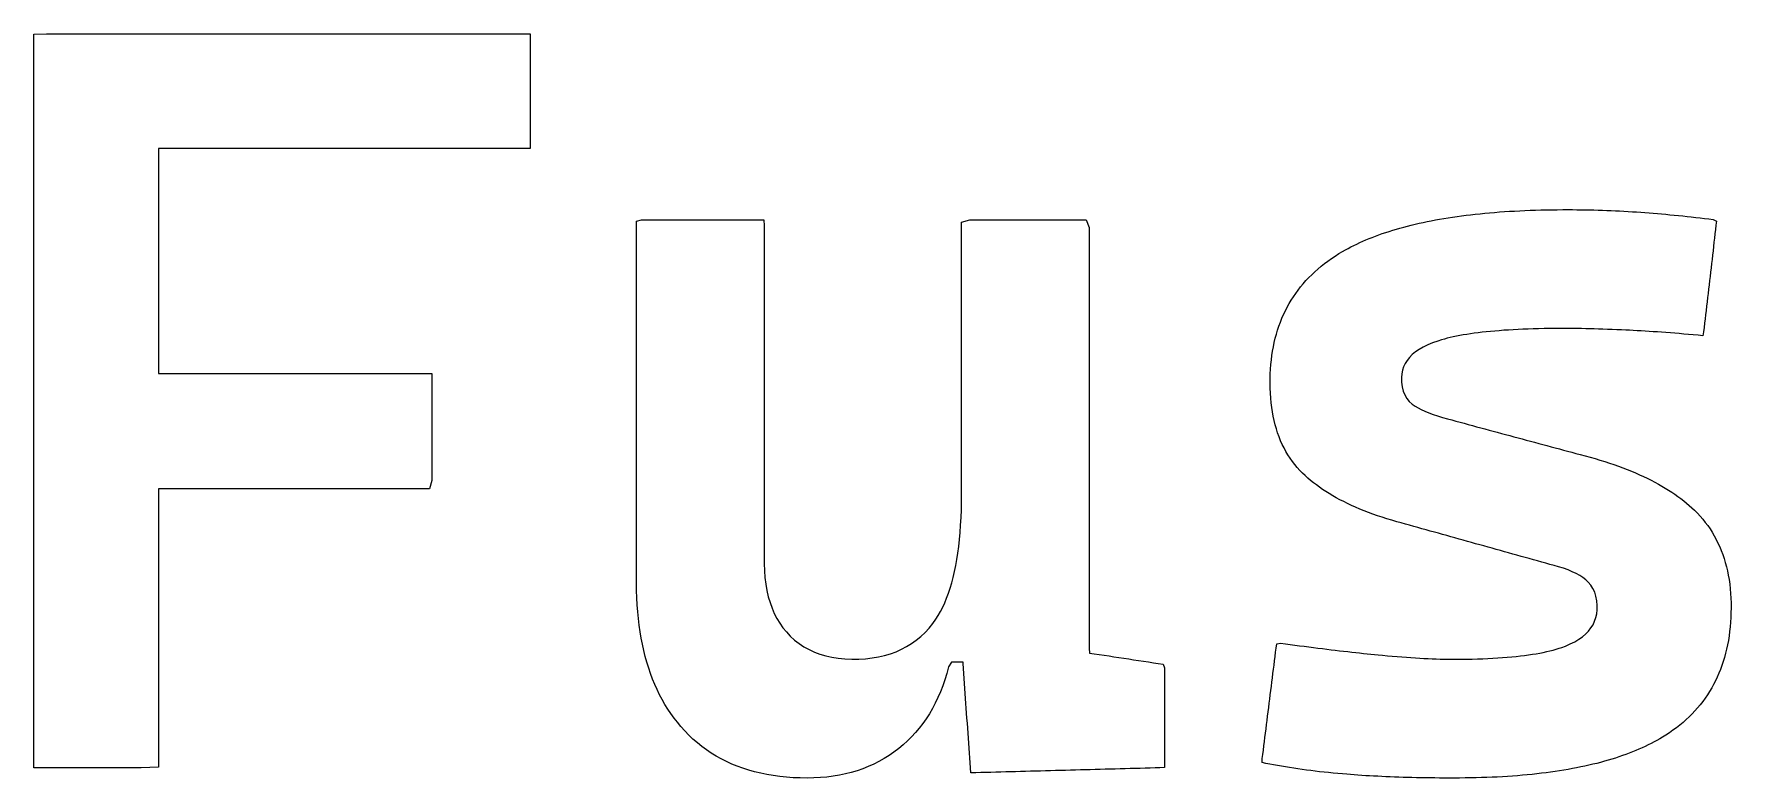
# Model space of a CAD drawing. Header units: millimetres. Extents: x 0 to 100, y 0 to 40.
# Drawn here: x 0 to 25.47, y 3.41 to 14.58 of the extents above; entities that cross this region are included whole.
import ezdxf

# ---------------------------------------------------------------- set-up
doc = ezdxf.new("R2010")
doc.units = ezdxf.units.MM
doc.layers.add('OUTLINE', color=7, linetype='Continuous')

msp = doc.modelspace()

# ---------------------------------------------------------------- linework, layer by layer
at = {"layer": 'OUTLINE'}
for points in [[(0.1881, 14.5805), (0.2588, 14.5805), (0.379, 14.5805), (0.5272, 14.5805), (0.57, 14.5805), (0.761, 14.5805), (0.7955, 14.5805), (0.952, 14.5805), (1.0639, 14.5805), (1.1429, 14.5805), (1.3323, 14.5805), (1.3339, 14.5805), (1.5249, 14.5805), (1.6006, 14.5805), (1.7159, 14.5805), (1.869, 14.5805), (1.9069, 14.5805), (2.0978, 14.5805), (2.2888, 14.5805), (2.4798, 14.5805), (2.6708, 14.5805), (2.8618, 14.5805), (3.0527, 14.5805), (3.2437, 14.5805), (3.4347, 14.5805), (3.6257, 14.5805), (3.8167, 14.5805), (4.0076, 14.5805), (4.1986, 14.5805), (4.3896, 14.5805), (4.5806, 14.5805), (4.7715, 14.5805), (4.9625, 14.5805), (5.1535, 14.5805), (5.3445, 14.5805), (5.5355, 14.5805), (5.7264, 14.5805), (5.9174, 14.5805), (6.1084, 14.5805), (6.2994, 14.5805), (6.4904, 14.5805), (6.6813, 14.5805), (6.8723, 14.5805), (7.0633, 14.5805), (7.2543, 14.5805), (7.4453, 14.5805), (7.4453, 14.3895), (7.4453, 14.1985), (7.4453, 14.0075), (7.4453, 13.8166), (7.4453, 13.6256), (7.4453, 13.4346), (7.4453, 13.2436), (7.4453, 13.0526), (7.4453, 12.8617), (7.2572, 12.8587), (7.0662, 12.8587), (6.8752, 12.8587), (6.6843, 12.8587), (6.4933, 12.8587), (6.3023, 12.8587), (6.1113, 12.8587), (5.9204, 12.8587), (5.7294, 12.8587), (5.5384, 12.8587), (5.3474, 12.8587), (5.1564, 12.8587), (4.9655, 12.8587), (4.7745, 12.8587), (4.5835, 12.8587), (4.3925, 12.8587), (4.2015, 12.8587), (4.0106, 12.8587), (3.8196, 12.8587), (3.6286, 12.8587), (3.4376, 12.8587), (3.2466, 12.8587), (3.0557, 12.8587), (2.8647, 12.8587), (2.6737, 12.8587), (2.4827, 12.8587), (2.2917, 12.8587), (2.1008, 12.8587), (1.9098, 12.8587), (1.869, 12.8587), (1.869, 12.7019), (1.869, 12.4335), (1.869, 12.1651), (1.869, 11.8968), (1.869, 11.6284), (1.869, 11.36), (1.869, 11.0916), (1.869, 10.8233), (1.869, 10.5549), (1.869, 10.2865), (1.869, 10.0181), (1.869, 9.7498), (1.869, 9.4851), (1.9607, 9.4851), (2.1212, 9.4851), (2.2816, 9.4851), (2.4421, 9.4851), (2.6025, 9.4851), (2.763, 9.4851), (2.9234, 9.4851), (3.0838, 9.4851), (3.2443, 9.4851), (3.4047, 9.4851), (3.5652, 9.4851), (3.7256, 9.4851), (3.886, 9.4851), (4.0465, 9.4851), (4.2069, 9.4851), (4.3674, 9.4851), (4.5278, 9.4851), (4.6882, 9.4851), (4.8487, 9.4851), (5.0091, 9.4851), (5.1696, 9.4851), (5.33, 9.4851), (5.4905, 9.4851), (5.6509, 9.4851), (5.8113, 9.4851), (5.9718, 9.4851), (5.9718, 9.3246), (5.9718, 9.1642), (5.9718, 9.0037), (5.9718, 8.8433), (5.9718, 8.6829), (5.9718, 8.5224), (5.9718, 8.362), (5.9718, 8.2015), (5.9718, 8.0411), (5.9718, 7.8807), (5.9363, 7.7557), (5.7759, 7.7557), (5.6154, 7.7557), (5.455, 7.7557), (5.2946, 7.7557), (5.1341, 7.7557), (4.9737, 7.7557), (4.8132, 7.7557), (4.6528, 7.7557), (4.4923, 7.7557), (4.3319, 7.7557), (4.1715, 7.7557), (4.011, 7.7557), (3.8506, 7.7557), (3.6901, 7.7557), (3.5297, 7.7557), (3.3693, 7.7557), (3.2088, 7.7557), (3.0484, 7.7557), (2.8879, 7.7557), (2.7275, 7.7557), (2.5671, 7.7557), (2.4066, 7.7557), (2.2462, 7.7557), (2.0857, 7.7557), (1.9253, 7.7557), (1.869, 7.7557), (1.869, 7.6028), (1.869, 7.3344), (1.869, 7.066), (1.869, 6.7977), (1.869, 6.5293), (1.869, 6.2609), (1.869, 5.9926), (1.869, 5.7242), (1.869, 5.4558), (1.869, 5.1874), (1.869, 4.9191), (1.869, 4.6507), (1.869, 4.3823), (1.869, 4.1139), (1.869, 3.8456), (1.869, 3.5772), (1.6102, 3.5676), (1.3419, 3.5676), (1.0735, 3.5676), (0.8051, 3.5676), (0.5367, 3.5676), (0.2684, 3.5676), (0, 3.5676), (0, 3.836), (0, 4.1044), (0, 4.3727), (0, 4.6411), (0, 4.9095), (0, 5.1778), (0, 5.4462), (0, 5.7146), (0, 5.983), (0, 6.2513), (0, 6.5197), (0, 6.7881), (0, 7.0565), (0, 7.3248), (0, 7.5932), (0, 7.7557), (0, 7.8616), (0, 7.9161), (0, 8.0766), (0, 8.1299), (0, 8.237), (0, 8.3974), (0, 8.3983), (0, 8.5579), (0, 8.6667), (0, 8.7183), (0, 8.8788), (0, 8.9351), (0, 9.0392), (0, 9.1996), (0, 9.2034), (0, 9.3601), (0, 9.4718), (0, 9.7402), (0, 10.0085), (0, 10.2769), (0, 10.5453), (0, 10.8137), (0, 11.082), (0, 11.3504), (0, 11.6188), (0, 11.8872), (0, 12.1555), (0, 12.4239), (0, 12.6923), (0, 12.8587), (0, 12.9606), (0, 13.0497), (0, 13.229), (0, 13.2407), (0, 13.4317), (0, 13.4974), (0, 13.6227), (0, 13.7658), (0, 13.8136), (0, 14.0046), (0, 14.0341), (0, 14.1956), (0, 14.3025), (0, 14.3866), (0, 14.5709), (0, 14.5775)], [(15.8369, 6.8561), (15.8369, 6.7814), (15.8369, 6.7648), (15.8369, 6.7067), (15.8369, 6.632), (15.8369, 6.6064), (15.8369, 6.5573), (15.8369, 6.4826), (15.8369, 6.4479), (15.8369, 6.4079), (15.8369, 6.3332), (15.8369, 6.2584), (15.8369, 6.1837), (15.8369, 6.109), (15.8369, 6.0343), (15.8369, 5.9596), (15.8369, 5.8849), (15.8369, 5.8102), (15.8369, 5.7355), (15.8369, 5.6607), (15.8369, 5.586), (15.8369, 5.5113), (15.8369, 5.4366), (15.8369, 5.3619), (15.839, 5.289), (15.9129, 5.2779), (15.9868, 5.2668), (16.0606, 5.2556), (16.1345, 5.2445), (16.2084, 5.2334), (16.2823, 5.2222), (16.3562, 5.2111), (16.43, 5.2), (16.5039, 5.1888), (16.5778, 5.1777), (16.6517, 5.1666), (16.7255, 5.1554), (16.7994, 5.1443), (16.8733, 5.1332), (16.9472, 5.1221), (16.9691, 5.0662), (16.9691, 4.9915), (16.9691, 4.9168), (16.9691, 4.8421), (16.9691, 4.7674), (16.9691, 4.6927), (16.9691, 4.618), (16.9691, 4.5433), (16.9691, 4.4685), (16.9691, 4.3938), (16.9691, 4.3191), (16.9691, 4.2444), (16.9691, 4.1697), (16.9691, 4.095), (16.9691, 4.0203), (16.9691, 3.9456), (16.9691, 3.8709), (16.9691, 3.7961), (16.9691, 3.7214), (16.9691, 3.6467), (16.9691, 3.572), (16.8989, 3.5657), (16.8242, 3.5637), (16.7495, 3.5618), (16.6748, 3.5598), (16.6001, 3.5578), (16.5254, 3.5558), (16.4507, 3.5538), (16.3761, 3.5518), (16.3014, 3.5498), (16.2267, 3.5478), (16.152, 3.5458), (16.0773, 3.5439), (16.0026, 3.5419), (15.928, 3.5399), (15.8533, 3.5379), (15.7786, 3.5359), (15.7039, 3.5339), (15.6292, 3.5319), (15.5545, 3.5299), (15.4798, 3.5279), (15.4052, 3.526), (15.3305, 3.524), (15.2558, 3.522), (15.1811, 3.52), (15.1064, 3.518), (15.0317, 3.516), (14.957, 3.514), (14.8824, 3.512), (14.8077, 3.51), (14.733, 3.508), (14.6583, 3.5061), (14.5836, 3.5041), (14.5089, 3.5021), (14.4342, 3.5001), (14.3596, 3.4981), (14.2849, 3.4961), (14.2102, 3.4941), (14.1355, 3.4921), (14.0608, 3.4901), (14.0555, 3.5647), (14.0503, 3.6392), (14.045, 3.7137), (14.0397, 3.7882), (14.0344, 3.8628), (14.0291, 3.9373), (14.0238, 4.0118), (14.0186, 4.0863), (14.0133, 4.1609), (14.008, 4.2354), (14.0027, 4.3099), (13.9974, 4.3844), (13.9921, 4.459), (13.9869, 4.5335), (13.9816, 4.608), (13.9763, 4.6825), (13.971, 4.7571), (13.9657, 4.8316), (13.9605, 4.9061), (13.9552, 4.9806), (13.9499, 5.0552), (13.9446, 5.1297), (13.9432, 5.1497), (13.8647, 5.1497), (13.7726, 5.1497), (13.7263, 5.082), (13.6997, 4.9841), (13.6704, 4.889), (13.6385, 4.7967), (13.6038, 4.7073), (13.5664, 4.6207), (13.5263, 4.5369), (13.4836, 4.456), (13.4381, 4.3779), (13.39, 4.3026), (13.3391, 4.2302), (13.2856, 4.1606), (13.2294, 4.0938), (13.1704, 4.0299), (13.1088, 3.9688), (13.0445, 3.9105), (12.9773, 3.8549), (12.9063, 3.8013), (12.8334, 3.7512), (12.7584, 3.7046), (12.6814, 3.6614), (12.6025, 3.6216), (12.5216, 3.5853), (12.4386, 3.5525), (12.3537, 3.5231), (12.2668, 3.4972), (12.1778, 3.4747), (12.0869, 3.4557), (11.994, 3.4401), (11.8991, 3.428), (11.8022, 3.4194), (11.7032, 3.4142), (11.6023, 3.4125), (11.4966, 3.414), (11.393, 3.4184), (11.2915, 3.4257), (11.1921, 3.4359), (11.0949, 3.4491), (10.9998, 3.4652), (10.9068, 3.4843), (10.8159, 3.5063), (10.7271, 3.5312), (10.6405, 3.559), (10.5559, 3.5898), (10.4735, 3.6235), (10.3932, 3.6601), (10.3151, 3.6997), (10.239, 3.7421), (10.1651, 3.7876), (10.0933, 3.8359), (10.0236, 3.8872), (9.9561, 3.9414), (9.8906, 3.9985), (9.8273, 4.0586), (9.7661, 4.1216), (9.7073, 4.1872), (9.6557, 4.2494), (9.6061, 4.3135), (9.5586, 4.3797), (9.5132, 4.4478), (9.4699, 4.5179), (9.4287, 4.59), (9.3896, 4.664), (9.3526, 4.7401), (9.3177, 4.8181), (9.2848, 4.8981), (9.2541, 4.9801), (9.2254, 5.064), (9.1988, 5.15), (9.1743, 5.2379), (9.1519, 5.3278), (9.1316, 5.4197), (9.1134, 5.5135), (9.0973, 5.6094), (9.0832, 5.7072), (9.0713, 5.807), (9.0614, 5.9088), (9.0537, 6.0125), (9.048, 6.1183), (9.0444, 6.226), (9.0429, 6.3357), (9.0429, 6.4318), (9.0429, 6.5238), (9.0429, 6.6159), (9.0429, 6.7079), (9.0429, 6.7999), (9.0429, 6.8919), (9.0429, 6.984), (9.0429, 7.076), (9.0429, 7.168), (9.0429, 7.26), (9.0429, 7.3521), (9.0429, 7.4441), (9.0429, 7.5361), (9.0429, 7.6281), (9.0429, 7.7201), (9.0429, 7.8122), (9.0429, 7.9042), (9.0429, 7.9962), (9.0429, 8.0882), (9.0429, 8.1803), (9.0429, 8.2723), (9.0429, 8.3643), (9.0429, 8.4563), (9.0429, 8.5483), (9.0429, 8.6404), (9.0429, 8.7324), (9.0429, 8.8244), (9.0429, 8.9164), (9.0429, 9.0085), (9.0429, 9.1005), (9.0429, 9.1925), (9.0429, 9.2845), (9.0429, 9.3765), (9.0429, 9.4686), (9.0429, 9.5606), (9.0429, 9.6526), (9.0429, 9.7446), (9.0429, 9.8367), (9.0429, 9.9287), (9.0429, 10.0207), (9.0429, 10.1127), (9.0429, 10.2048), (9.0429, 10.2968), (9.0429, 10.3888), (9.0429, 10.4808), (9.0429, 10.5728), (9.0429, 10.6649), (9.0429, 10.7569), (9.0429, 10.8489), (9.0429, 10.9409), (9.0429, 11.033), (9.0429, 11.125), (9.0429, 11.217), (9.0429, 11.309), (9.0429, 11.401), (9.0429, 11.4931), (9.0429, 11.5851), (9.0429, 11.6771), (9.0429, 11.7691), (9.1156, 11.7884), (9.2076, 11.7884), (9.2996, 11.7884), (9.3917, 11.7884), (9.4837, 11.7884), (9.5757, 11.7884), (9.6677, 11.7884), (9.7598, 11.7884), (9.8518, 11.7884), (9.9438, 11.7884), (10.0358, 11.7884), (10.1278, 11.7884), (10.2199, 11.7884), (10.3119, 11.7884), (10.4039, 11.7884), (10.4959, 11.7884), (10.588, 11.7884), (10.68, 11.7884), (10.772, 11.7884), (10.864, 11.7884), (10.956, 11.7884), (10.9585, 11.6989), (10.9585, 11.6069), (10.9585, 11.5149), (10.9585, 11.4228), (10.9585, 11.3308), (10.9585, 11.2388), (10.9585, 11.1468), (10.9585, 11.0548), (10.9585, 10.9627), (10.9585, 10.8707), (10.9585, 10.7787), (10.9585, 10.6867), (10.9585, 10.5946), (10.9585, 10.5026), (10.9585, 10.4106), (10.9585, 10.3186), (10.9585, 10.2265), (10.9585, 10.1345), (10.9585, 10.0425), (10.9585, 9.9505), (10.9585, 9.8585), (10.9585, 9.7664), (10.9585, 9.6744), (10.9585, 9.5824), (10.9585, 9.4904), (10.9585, 9.3983), (10.9585, 9.3063), (10.9585, 9.2143), (10.9585, 9.1223), (10.9585, 9.0303), (10.9585, 8.9382), (10.9585, 8.8462), (10.9585, 8.7542), (10.9585, 8.6622), (10.9585, 8.5701), (10.9585, 8.4781), (10.9585, 8.3861), (10.9585, 8.2941), (10.9585, 8.2021), (10.9585, 8.11), (10.9585, 8.018), (10.9585, 7.926), (10.9585, 7.834), (10.9585, 7.7419), (10.9585, 7.6499), (10.9585, 7.5579), (10.9585, 7.4659), (10.9585, 7.3738), (10.9585, 7.2818), (10.9585, 7.1898), (10.9585, 7.0978), (10.9585, 7.0058), (10.9585, 6.9137), (10.9585, 6.8217), (10.9585, 6.7297), (10.9588, 6.6314), (10.9625, 6.5242), (10.9706, 6.4209), (10.9831, 6.3216), (11, 6.2262), (11.0212, 6.1347), (11.0468, 6.0473), (11.0768, 5.9637), (11.1112, 5.8841), (11.15, 5.8085), (11.1931, 5.7368), (11.2406, 5.6691), (11.2925, 5.6053), (11.3513, 5.543), (11.4158, 5.4841), (11.4842, 5.4307), (11.5565, 5.3827), (11.6326, 5.3402), (11.7126, 5.3033), (11.7964, 5.2717), (11.8842, 5.2457), (11.9758, 5.2252), (12.0712, 5.2101), (12.1706, 5.2005), (12.2738, 5.1964), (12.3789, 5.1976), (12.4808, 5.2038), (12.5792, 5.2149), (12.6742, 5.231), (12.7657, 5.252), (12.8537, 5.2779), (12.9383, 5.3088), (13.0194, 5.3446), (13.097, 5.3854), (13.1712, 5.4311), (13.242, 5.4818), (13.3092, 5.5374), (13.373, 5.5979), (13.4334, 5.6634), (13.4903, 5.7339), (13.5351, 5.7965), (13.571, 5.853), (13.6052, 5.9127), (13.6376, 5.9758), (13.6682, 6.0422), (13.6971, 6.112), (13.7243, 6.1851), (13.7497, 6.2614), (13.7734, 6.3412), (13.7952, 6.4242), (13.8154, 6.5105), (13.8338, 6.6002), (13.8504, 6.6932), (13.8653, 6.7896), (13.8784, 6.8892), (13.8898, 6.9922), (13.8994, 7.0985), (13.9073, 7.2082), (13.9134, 7.3211), (13.9177, 7.4374), (13.9203, 7.557), (13.9212, 7.6513), (13.9212, 7.7956), (13.9212, 7.954), (13.9212, 8.1124), (13.9212, 8.2709), (13.9212, 8.4293), (13.9212, 8.5877), (13.9212, 8.7462), (13.9212, 8.9046), (13.9212, 9.0631), (13.9212, 9.2215), (13.9212, 9.3799), (13.9212, 9.5384), (13.9212, 9.6968), (13.9212, 9.8552), (13.9212, 10.0137), (13.9212, 10.1721), (13.9212, 10.3306), (13.9212, 10.489), (13.9212, 10.6474), (13.9212, 10.8059), (13.9212, 10.9643), (13.9212, 11.1227), (13.9212, 11.2812), (13.9212, 11.4396), (13.9212, 11.598), (13.9212, 11.7565), (14.0477, 11.7884), (14.2061, 11.7884), (14.3646, 11.7884), (14.523, 11.7884), (14.6814, 11.7884), (14.8399, 11.7884), (14.9983, 11.7884), (15.1567, 11.7884), (15.3152, 11.7884), (15.4736, 11.7884), (15.6321, 11.7884), (15.7905, 11.7884), (15.8369, 11.6764), (15.8369, 11.5179), (15.8369, 11.3595), (15.8369, 11.2011), (15.8369, 11.0426), (15.8369, 10.8842), (15.8369, 10.7258), (15.8369, 10.5673), (15.8369, 10.4089), (15.8369, 10.2504), (15.8369, 10.092), (15.8369, 9.9336), (15.8369, 9.7751), (15.8369, 9.6167), (15.8369, 9.4583), (15.8369, 9.2998), (15.8369, 9.1414), (15.8369, 8.9829), (15.8369, 8.8245), (15.8369, 8.6661), (15.8369, 8.5076), (15.8369, 8.3492), (15.8369, 8.1908), (15.8369, 8.0323), (15.8369, 7.8739), (15.8369, 7.7154), (15.8369, 7.557), (15.8369, 7.3986), (15.8369, 7.2401), (15.8369, 7.0817), (15.8369, 6.9233)], [(21.3963, 3.4127), (21.3121, 3.4125), (21.2388, 3.4126), (21.1662, 3.4129), (21.0943, 3.4133), (21.0232, 3.4139), (20.9528, 3.4147), (20.8832, 3.4157), (20.8143, 3.4169), (20.7462, 3.4182), (20.6788, 3.4198), (20.6121, 3.4215), (20.5462, 3.4234), (20.481, 3.4254), (20.4165, 3.4277), (20.3528, 3.4301), (20.2899, 3.4327), (20.2277, 3.4355), (20.1662, 3.4385), (20.1055, 3.4416), (20.0455, 3.4449), (19.9862, 3.4484), (19.9277, 3.4521), (19.87, 3.456), (19.8129, 3.46), (19.7567, 3.4642), (19.7011, 3.4687), (19.6375, 3.474), (19.5671, 3.4802), (19.4975, 3.4868), (19.4286, 3.4936), (19.3605, 3.5007), (19.2932, 3.5082), (19.2266, 3.5159), (19.1609, 3.524), (19.0958, 3.5323), (19.0316, 3.541), (18.9681, 3.55), (18.9054, 3.5592), (18.8434, 3.5688), (18.7822, 3.5787), (18.7218, 3.5888), (18.6621, 3.5993), (18.6032, 3.6101), (18.5451, 3.6212), (18.4878, 3.6325), (18.4312, 3.6442), (18.4345, 3.7043), (18.4425, 3.7682), (18.4505, 3.832), (18.4585, 3.8958), (18.4665, 3.9596), (18.4744, 4.0235), (18.4824, 4.0873), (18.4904, 4.1511), (18.4984, 4.215), (18.5064, 4.2788), (18.5143, 4.3426), (18.5223, 4.4065), (18.5303, 4.4703), (18.5383, 4.5341), (18.5463, 4.598), (18.5542, 4.6618), (18.5622, 4.7256), (18.5702, 4.7895), (18.5782, 4.8533), (18.5861, 4.9171), (18.5941, 4.981), (18.6021, 5.0448), (18.6101, 5.1086), (18.6181, 5.1725), (18.626, 5.2363), (18.634, 5.3001), (18.642, 5.364), (18.65, 5.4278), (18.7068, 5.437), (18.7801, 5.4271), (18.8525, 5.4174), (18.9241, 5.4079), (18.9948, 5.3986), (19.0646, 5.3895), (19.1336, 5.3807), (19.2018, 5.372), (19.269, 5.3635), (19.3355, 5.3553), (19.401, 5.3473), (19.4657, 5.3394), (19.5296, 5.3318), (19.5925, 5.3244), (19.6547, 5.3172), (19.7159, 5.3102), (19.7763, 5.3034), (19.8359, 5.2969), (19.8945, 5.2905), (19.9524, 5.2843), (20.0093, 5.2784), (20.0654, 5.2726), (20.1207, 5.2671), (20.1751, 5.2618), (20.2361, 5.256), (20.3109, 5.2491), (20.3844, 5.2426), (20.4565, 5.2366), (20.5272, 5.2309), (20.5965, 5.2257), (20.6645, 5.2209), (20.7311, 5.2166), (20.7963, 5.2126), (20.8602, 5.2091), (20.9227, 5.206), (20.9838, 5.2034), (21.0435, 5.2011), (21.1019, 5.1993), (21.1589, 5.1979), (21.2145, 5.1969), (21.2687, 5.1963), (21.328, 5.1962), (21.4146, 5.1966), (21.4993, 5.1975), (21.5821, 5.199), (21.6631, 5.2011), (21.7421, 5.2037), (21.8193, 5.2069), (21.8946, 5.2107), (21.9681, 5.215), (22.0396, 5.2198), (22.1093, 5.2253), (22.1771, 5.2313), (22.243, 5.2378), (22.307, 5.2449), (22.3692, 5.2526), (22.4295, 5.2608), (22.4879, 5.2696), (22.5444, 5.279), (22.599, 5.2889), (22.6517, 5.2994), (22.7026, 5.3104), (22.7516, 5.322), (22.7987, 5.3342), (22.8439, 5.3469), (22.8873, 5.3602), (22.9288, 5.374), (22.9838, 5.3943), (23.0566, 5.4254), (23.1234, 5.4589), (23.1841, 5.4951), (23.2389, 5.5338), (23.2876, 5.5752), (23.3302, 5.619), (23.3669, 5.6655), (23.3975, 5.7146), (23.422, 5.7662), (23.4406, 5.8204), (23.4531, 5.8771), (23.4596, 5.9365), (23.46, 6.0035), (23.454, 6.0746), (23.4416, 6.1405), (23.4227, 6.2014), (23.3973, 6.2572), (23.3655, 6.3078), (23.3272, 6.3534), (23.2876, 6.39), (23.2452, 6.4225), (23.1977, 6.4533), (23.1449, 6.4825), (23.087, 6.5101), (23.0238, 6.5359), (22.9555, 6.5602), (22.882, 6.5828), (22.8132, 6.6019), (22.7513, 6.6191), (22.6893, 6.6364), (22.6273, 6.6537), (22.5654, 6.6709), (22.5034, 6.6882), (22.4414, 6.7055), (22.3795, 6.7228), (22.3175, 6.74), (22.2555, 6.7573), (22.1936, 6.7746), (22.1316, 6.7918), (22.0696, 6.8091), (22.0077, 6.8264), (21.9457, 6.8437), (21.8837, 6.8609), (21.8218, 6.8782), (21.7598, 6.8955), (21.6978, 6.9127), (21.6359, 6.93), (21.5739, 6.9473), (21.5119, 6.9646), (21.45, 6.9818), (21.388, 6.9991), (21.326, 7.0164), (21.2641, 7.0336), (21.2021, 7.0509), (21.1401, 7.0682), (21.0782, 7.0855), (21.0162, 7.1027), (20.9542, 7.12), (20.8923, 7.1373), (20.8303, 7.1545), (20.7683, 7.1718), (20.7064, 7.1891), (20.6444, 7.2064), (20.5824, 7.2236), (20.5205, 7.2409), (20.4532, 7.2597), (20.3784, 7.2814), (20.3052, 7.3037), (20.2335, 7.3266), (20.1634, 7.3501), (20.0947, 7.3743), (20.0276, 7.3991), (19.9619, 7.4245), (19.8978, 7.4505), (19.8352, 7.4772), (19.7741, 7.5045), (19.7146, 7.5324), (19.6565, 7.5609), (19.6, 7.59), (19.545, 7.6198), (19.4915, 7.6502), (19.4395, 7.6812), (19.389, 7.7128), (19.3401, 7.7451), (19.2926, 7.778), (19.2467, 7.8115), (19.2023, 7.8456), (19.1594, 7.8803), (19.118, 7.9157), (19.0781, 7.9517), (19.0398, 7.9883), (18.9998, 8.029), (18.9601, 8.0727), (18.9223, 8.1178), (18.8863, 8.1645), (18.8522, 8.2127), (18.8198, 8.2623), (18.7894, 8.3135), (18.7607, 8.3662), (18.7339, 8.4204), (18.7089, 8.4761), (18.6858, 8.5333), (18.6645, 8.592), (18.645, 8.6522), (18.6274, 8.714), (18.6116, 8.7772), (18.5976, 8.8419), (18.5855, 8.9082), (18.5752, 8.9759), (18.5667, 9.0452), (18.5601, 9.116), (18.5553, 9.1882), (18.5524, 9.262), (18.5513, 9.3373), (18.5519, 9.4099), (18.5541, 9.4811), (18.558, 9.5513), (18.5634, 9.6205), (18.5705, 9.6886), (18.5791, 9.7556), (18.5894, 9.8216), (18.6013, 9.8866), (18.6147, 9.9506), (18.6298, 10.0134), (18.6465, 10.0753), (18.6648, 10.1361), (18.6847, 10.1959), (18.7062, 10.2546), (18.7293, 10.3123), (18.754, 10.3689), (18.7803, 10.4245), (18.8083, 10.4791), (18.8378, 10.5326), (18.8689, 10.5851), (18.9017, 10.6365), (18.936, 10.6869), (18.972, 10.7362), (19.0095, 10.7845), (19.0487, 10.8318), (19.0894, 10.878), (19.1318, 10.9232), (19.1758, 10.9674), (19.2214, 11.0105), (19.2686, 11.0525), (19.3174, 11.0935), (19.3678, 11.1335), (19.4198, 11.1724), (19.4734, 11.2103), (19.5286, 11.2472), (19.5854, 11.283), (19.6404, 11.3158), (19.6812, 11.3389), (19.7227, 11.3617), (19.7651, 11.384), (19.8084, 11.4058), (19.8524, 11.4273), (19.8973, 11.4483), (19.9431, 11.4688), (19.9896, 11.4889), (20.037, 11.5086), (20.0852, 11.5279), (20.1343, 11.5467), (20.1842, 11.5651), (20.2349, 11.583), (20.2864, 11.6005), (20.3388, 11.6176), (20.392, 11.6342), (20.4461, 11.6504), (20.5009, 11.6662), (20.5567, 11.6815), (20.6132, 11.6964), (20.6706, 11.7109), (20.7288, 11.7249), (20.7878, 11.7385), (20.8476, 11.7516), (20.9083, 11.7643), (20.9699, 11.7766), (21.0322, 11.7885), (21.0954, 11.7999), (21.1594, 11.8108), (21.2243, 11.8214), (21.29, 11.8315), (21.3565, 11.8411), (21.4238, 11.8504), (21.492, 11.8592), (21.561, 11.8675), (21.6308, 11.8754), (21.7015, 11.8829), (21.773, 11.89), (21.8454, 11.8966), (21.9185, 11.9028), (21.9925, 11.9085), (22.0673, 11.9138), (22.143, 11.9187), (22.2195, 11.9231), (22.2968, 11.9271), (22.375, 11.9307), (22.454, 11.9338), (22.5338, 11.9365), (22.6144, 11.9388), (22.6959, 11.9406), (22.7782, 11.942), (22.8614, 11.9429), (22.9453, 11.9434), (23.0237, 11.9435), (23.0886, 11.9433), (23.1534, 11.9428), (23.2181, 11.9421), (23.2828, 11.9411), (23.3474, 11.9398), (23.4119, 11.9383), (23.4763, 11.9365), (23.5406, 11.9345), (23.6049, 11.9321), (23.6691, 11.9296), (23.7331, 11.9267), (23.7972, 11.9236), (23.8611, 11.9202), (23.925, 11.9166), (23.9887, 11.9127), (24.0525, 11.9086), (24.1158, 11.9042), (24.1771, 11.8997), (24.2388, 11.895), (24.3008, 11.89), (24.3631, 11.8848), (24.4257, 11.8794), (24.4887, 11.8737), (24.5519, 11.8677), (24.6155, 11.8615), (24.6794, 11.8551), (24.7436, 11.8484), (24.8081, 11.8415), (24.873, 11.8344), (24.9381, 11.827), (25.0036, 11.8193), (25.0694, 11.8114), (25.1355, 11.8033), (25.2019, 11.7949), (25.2503, 11.7726), (25.2429, 11.7087), (25.2355, 11.6448), (25.228, 11.5809), (25.2206, 11.517), (25.2132, 11.4531), (25.2058, 11.3892), (25.1983, 11.3254), (25.1909, 11.2615), (25.1835, 11.1976), (25.1761, 11.1337), (25.1687, 11.0698), (25.1612, 11.0059), (25.1538, 10.942), (25.1464, 10.8781), (25.139, 10.8142), (25.1315, 10.7503), (25.1241, 10.6864), (25.1167, 10.6225), (25.1093, 10.5586), (25.1019, 10.4947), (25.0944, 10.4308), (25.087, 10.3669), (25.0796, 10.303), (25.0722, 10.2391), (25.0647, 10.1752), (25.0573, 10.1113), (25.046, 10.0516), (24.9733, 10.0582), (24.9016, 10.0646), (24.8309, 10.0708), (24.7612, 10.0767), (24.6925, 10.0824), (24.6247, 10.0879), (24.558, 10.0931), (24.4922, 10.0981), (24.4274, 10.1029), (24.3636, 10.1074), (24.3007, 10.1117), (24.2389, 10.1158), (24.178, 10.1197), (24.1181, 10.1233), (24.0592, 10.1267), (24.0013, 10.1299), (23.9443, 10.1328), (23.8884, 10.1355), (23.823, 10.1385), (23.7525, 10.1416), (23.683, 10.1443), (23.6146, 10.1469), (23.5472, 10.1492), (23.4808, 10.1514), (23.4155, 10.1532), (23.3512, 10.1549), (23.288, 10.1563), (23.2259, 10.1574), (23.1647, 10.1584), (23.1047, 10.1591), (23.0456, 10.1596), (22.9876, 10.1598), (22.9166, 10.1598), (22.8302, 10.1594), (22.7455, 10.1586), (22.6625, 10.1573), (22.5811, 10.1557), (22.5013, 10.1536), (22.4232, 10.1511), (22.3468, 10.1481), (22.272, 10.1448), (22.1989, 10.141), (22.1275, 10.1368), (22.0577, 10.1322), (21.9895, 10.1271), (21.923, 10.1217), (21.8582, 10.1158), (21.7951, 10.1095), (21.7336, 10.1028), (21.6737, 10.0956), (21.6155, 10.0881), (21.559, 10.0801), (21.5041, 10.0717), (21.4509, 10.0628), (21.3994, 10.0536), (21.3495, 10.0439), (21.3012, 10.0338), (21.2546, 10.0233), (21.2097, 10.0123), (21.1665, 10.001), (21.1248, 9.9892), (21.0691, 9.9719), (20.9897, 9.9438), (20.9165, 9.9133), (20.8495, 9.8805), (20.7888, 9.8454), (20.7342, 9.8079), (20.6859, 9.7681), (20.6437, 9.7259), (20.6078, 9.6814), (20.5781, 9.6346), (20.5546, 9.5855), (20.5373, 9.534), (20.5262, 9.4801), (20.5213, 9.424), (20.5229, 9.354), (20.5318, 9.2843), (20.5479, 9.2206), (20.5712, 9.1628), (20.6019, 9.1109), (20.6397, 9.0649), (20.6849, 9.0249), (20.7265, 8.9961), (20.7711, 8.9693), (20.8205, 8.9433), (20.8745, 8.9181), (20.9332, 8.8936), (20.9966, 8.87), (21.0647, 8.8471), (21.1375, 8.825), (21.2149, 8.8037), (21.278, 8.7868), (21.3401, 8.77), (21.4022, 8.7533), (21.4643, 8.7366), (21.5264, 8.7198), (21.5886, 8.7031), (21.6507, 8.6863), (21.7128, 8.6696), (21.7749, 8.6528), (21.837, 8.6361), (21.8991, 8.6194), (21.9612, 8.6026), (22.0233, 8.5859), (22.0854, 8.5691), (22.1476, 8.5524), (22.2097, 8.5356), (22.2718, 8.5189), (22.3339, 8.5022), (22.396, 8.4854), (22.4581, 8.4687), (22.5202, 8.4519), (22.5823, 8.4352), (22.6445, 8.4184), (22.7066, 8.4017), (22.7687, 8.385), (22.8308, 8.3682), (22.8929, 8.3515), (22.955, 8.3347), (23.0171, 8.318), (23.0792, 8.3013), (23.1413, 8.2845), (23.2035, 8.2678), (23.2799, 8.2478), (23.3553, 8.2273), (23.4293, 8.2062), (23.502, 8.1846), (23.5734, 8.1624), (23.6434, 8.1398), (23.712, 8.1165), (23.7793, 8.0928), (23.8453, 8.0684), (23.9099, 8.0436), (23.9731, 8.0182), (24.035, 7.9923), (24.0956, 7.9658), (24.1548, 7.9388), (24.2126, 7.9113), (24.2692, 7.8832), (24.3243, 7.8546), (24.3782, 7.8254), (24.4306, 7.7957), (24.4818, 7.7655), (24.5315, 7.7347), (24.58, 7.7034), (24.627, 7.6715), (24.6728, 7.6392), (24.7172, 7.6062), (24.7602, 7.5728), (24.8019, 7.5387), (24.8423, 7.5042), (24.8813, 7.4691), (24.9198, 7.4327), (24.9631, 7.389), (25.0047, 7.3441), (25.0445, 7.2979), (25.0825, 7.2505), (25.1187, 7.2019), (25.1532, 7.152), (25.1858, 7.1009), (25.2167, 7.0485), (25.2458, 6.9948), (25.2732, 6.94), (25.2987, 6.8839), (25.3225, 6.8265), (25.3444, 6.7679), (25.3646, 6.708), (25.383, 6.6469), (25.3997, 6.5846), (25.4145, 6.521), (25.4276, 6.4561), (25.4389, 6.3901), (25.4484, 6.3227), (25.4561, 6.2542), (25.4621, 6.1843), (25.4662, 6.1133), (25.4686, 6.041), (25.4692, 5.9675), (25.4681, 5.8944), (25.4655, 5.8224), (25.4613, 5.7515), (25.4555, 5.6817), (25.4481, 5.613), (25.4391, 5.5454), (25.4285, 5.4788), (25.4164, 5.4134), (25.4027, 5.349), (25.3873, 5.2857), (25.3704, 5.2235), (25.352, 5.1624), (25.3319, 5.1024), (25.3102, 5.0435), (25.287, 4.9856), (25.2622, 4.9289), (25.2357, 4.8732), (25.2078, 4.8186), (25.1782, 4.7651), (25.147, 4.7127), (25.1143, 4.6614), (25.0799, 4.6112), (25.044, 4.562), (25.0065, 4.514), (24.9674, 4.467), (24.9267, 4.4211), (24.8845, 4.3763), (24.8406, 4.3326), (24.7952, 4.29), (24.7482, 4.2484), (24.6996, 4.208), (24.6494, 4.1686), (24.5976, 4.1304), (24.5443, 4.0932), (24.4894, 4.0571), (24.4399, 4.0263), (24.399, 4.002), (24.3571, 3.9782), (24.3144, 3.9549), (24.2708, 3.9321), (24.2263, 3.9097), (24.181, 3.8879), (24.1347, 3.8665), (24.0876, 3.8456), (24.0396, 3.8252), (23.9907, 3.8054), (23.9409, 3.786), (23.8903, 3.7671), (23.8387, 3.7486), (23.7863, 3.7307), (23.733, 3.7133), (23.6788, 3.6963), (23.6238, 3.6799), (23.5678, 3.6639), (23.511, 3.6485), (23.4533, 3.6335), (23.3947, 3.619), (23.3352, 3.605), (23.2749, 3.5915), (23.2137, 3.5785), (23.1515, 3.566), (23.0885, 3.5539), (23.0247, 3.5424), (22.9599, 3.5313), (22.8943, 3.5208), (22.8277, 3.5107), (22.7603, 3.5011), (22.692, 3.4921), (22.6229, 3.4835), (22.5528, 3.4754), (22.4819, 3.4677), (22.4101, 3.4606), (22.3374, 3.454), (22.2638, 3.4479), (22.1894, 3.4422), (22.114, 3.437), (22.0378, 3.4324), (21.9607, 3.4282), (21.8827, 3.4245), (21.8038, 3.4213), (21.7241, 3.4186), (21.6435, 3.4164), (21.562, 3.4147), (21.4796, 3.4135)]]:
    msp.add_lwpolyline(points, close=True, dxfattribs=at)

doc.saveas('drawing.dxf')
